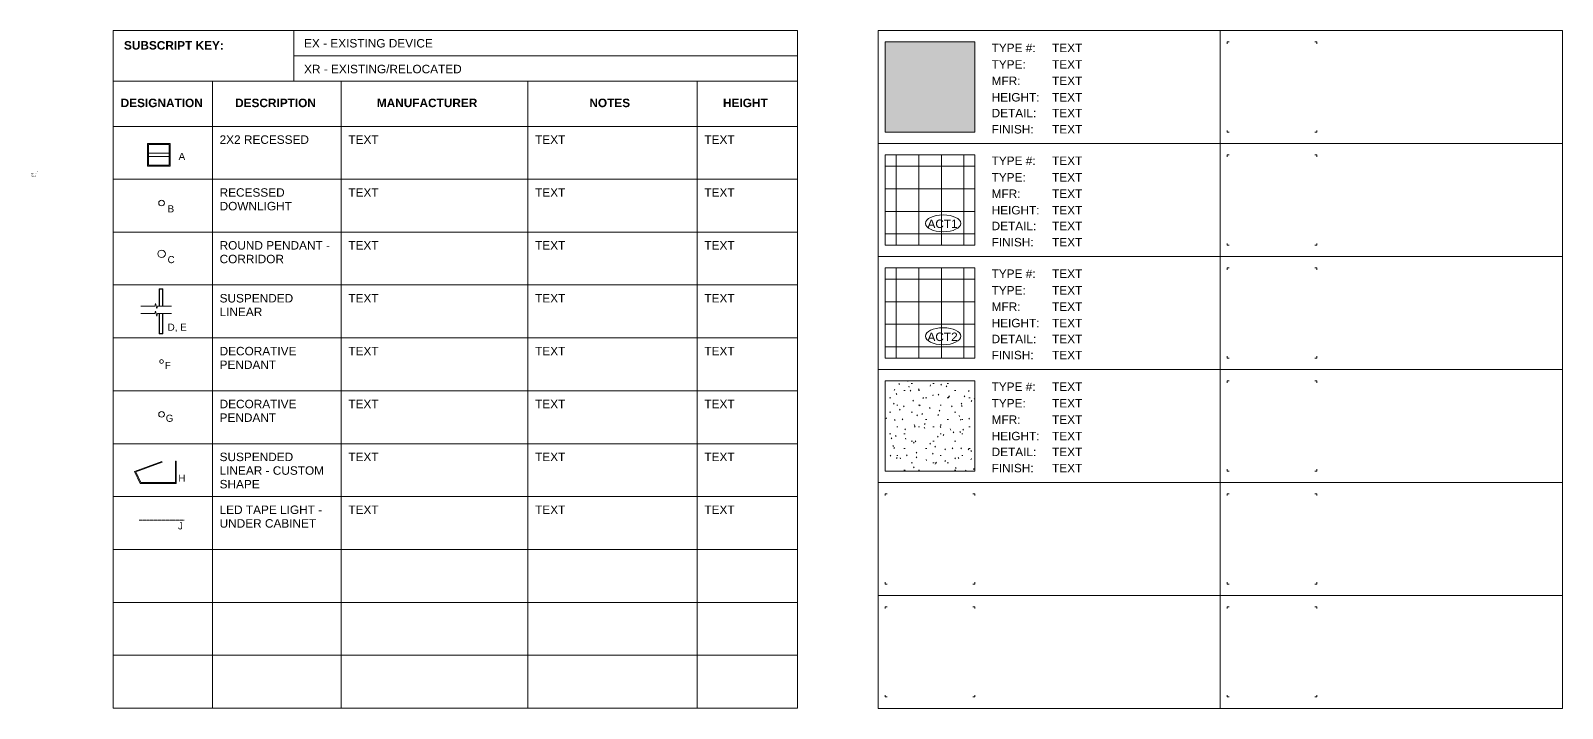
# Model space of a CAD drawing. Header units: inches. Extents: x -1101 to 2979, y -461 to 1753.
# Drawn here: x 1350 to 2979, y -461 to 260 of the extents above; entities that cross this region are included whole.
import ezdxf

# ---------------------------------------------------------------- set-up
doc = ezdxf.new("R2010")
doc.units = ezdxf.units.IN
doc.header["$MEASUREMENT"] = 0
doc.linetypes.add('Dash', pattern=[0.25, 0.125, -0.125])
for name, color, linetype, lineweight in [('A-ANNO-NOTE', 131, 'Continuous', 20), ('A-DETL-GENF', 92, 'Continuous', 9), ('A-DETL-MEDM', 33, 'Continuous', 20), ('A-DETL-THIN', 151, 'Continuous', 9), ('E-LITE-EQPM', 33, 'Continuous', 9), ('E-LITE-EQPM-HDLN', 30, 'Continuous', 9), ('G-ANNO-TEXT', 231, 'Continuous', 9)]:
    doc.layers.add(name, color=color, linetype=linetype, lineweight=lineweight)
doc.styles.add('Arial', font='arial.ttf', dxfattribs={"height": 7.5})
doc.styles.add('Arial_1', font='arial.ttf', dxfattribs={"height": 0.09375})
doc.styles.add('Arial_2', font='arial.ttf', dxfattribs={"height": 9})
doc.styles.add('Arial_B', font='arialbd.ttf', dxfattribs={"height": 9})

# ---------------------------------------------------------------- blocks, each defined once
blk = doc.blocks.new('Family - ___-365451-_A1004 - Light Fixture Schedule')
at = {"layer": 'E-LITE-EQPM', "lineweight": 20}
for start, end in [(0, 180), (180, 0)]:
    blk.add_arc((-14.3, 76.5), 3, start, end, dxfattribs=at)
blk = doc.blocks.new('Family - ___-369048-_A1004 - Light Fixture Schedule')
at = {"layer": 'E-LITE-EQPM', "lineweight": 20}
for p, q in [((-12.9, -14.6), (-16.9, -14.6)), ((-16.9, -14.6), (-16.9, -33)), ((-13.4, -15.1), (-16.4, -15.1)), ((-16.4, -15.1), (-16.4, -33)), ((-13.4, -33), (-13.4, -15.1)), ((-12.9, -33), (-12.9, -14.6)), ((-16.9, -41), (-16.9, -62.6)), ((-16.4, -41), (-16.4, -62.1)), ((-13.4, -62.1), (-13.4, -41)), ((-12.9, -62.6), (-12.9, -41)), ((-16.9, -62.6), (-12.9, -62.6)), ((-16.4, -62.1), (-13.4, -62.1))]:
    blk.add_line(p, q, dxfattribs=at)
blk = doc.blocks.new('Family - ___-1055193-_A1004 - Light Fixture Schedule')
at = {"layer": 'E-LITE-EQPM', "lineweight": 20}
for p, q in [((-29.1, 139.7), (-5.1, 139.7)), ((-29.1, 115.7), (-29.1, 139.7)), ((-29.1, 115.7), (-29.1, 139.7)), ((-29.1, 139.7), (-5.1, 139.7)), ((-28.1, 116.7), (-28.1, 138.7)), ((-28.1, 138.7), (-6.1, 138.7)), ((-6.1, 138.7), (-6.1, 116.7)), ((-5.1, 139.7), (-5.1, 115.7)), ((-5.1, 139.7), (-5.1, 115.7)), ((-5.1, 115.7), (-29.1, 115.7)), ((-5.1, 115.7), (-29.1, 115.7)), ((-6.1, 129.6), (-28.1, 129.6)), ((-6.1, 125.8), (-28.1, 125.8)), ((-6.1, 116.7), (-28.1, 116.7))]:
    blk.add_line(p, q, dxfattribs=at)
blk = doc.blocks.new('Family - ___-2834360-_A1004 - Light Fixture Schedule')
at = {"layer": 'E-LITE-EQPM', "lineweight": 20}
blk.add_circle((-14.3, 22.5), 4, dxfattribs=at)
blk = doc.blocks.new('Family - ___-2834422-_A1004 - Light Fixture Schedule')
at = {"layer": 'E-LITE-EQPM', "lineweight": 20}
blk.add_circle((-14.3, -91.9), 2, dxfattribs=at)
blk = doc.blocks.new('Family - ___-2834437-_A1004 - Light Fixture Schedule')
at = {"layer": 'E-LITE-EQPM', "lineweight": 20}
blk.add_circle((-14.3, -148.1), 3, dxfattribs=at)
blk = doc.blocks.new('Family - ___-2835818-_A1004 - Light Fixture Schedule')
at = {"layer": 'E-LITE-EQPM-HDLN', "linetype": 'Dash', "lineweight": 20}
for p, q in [((-38.3, -260.5), (-38.3, -260.7)), ((-38.3, -260.5), (9.7, -260.5)), ((9.7, -260.7), (9.7, -260.5)), ((-38.3, -260.7), (9.7, -260.7))]:
    blk.add_line(p, q, dxfattribs=at)
blk = doc.blocks.new('Double Break Line - Double Break Line-371848-_A1004 - Light Fixture Schedule')
at = {"layer": 'A-DETL-MEDM'}
for p, q in [((-20.8, -30.3), (-21.5, -33)), ((-19.3, -35.7), (-20.8, -30.3)), ((-32, -33), (-36.4, -33)), ((-32, -41), (-36.4, -41)), ((-21.5, -33), (-32, -33)), ((-32, -41), (-21.5, -41)), ((-21.5, -41), (-20.8, -38.3)), ((-20.8, -38.3), (-19.3, -43.7)), ((-18.5, -33), (-19.3, -35.7)), ((-19.3, -43.7), (-18.5, -41)), ((-8, -33), (-18.5, -33)), ((-18.5, -41), (-8, -41)), ((-8, -33), (-3.7, -33)), ((-8, -41), (-3.7, -41))]:
    blk.add_line(p, q, dxfattribs=at)
blk = doc.blocks.new('FORM Keynote Tag - Default w_arrow-62346-_A1004 - Reflected Ceiling Plan Keynotes')
at = {"layer": 'A-ANNO-NOTE'}
for p, q in [((41.3, 110.4), (41.3, 110.4)), ((41.3, 110.4), (41.4, 110.4)), ((41.3, 110.4), (41.3, 110.3)), ((41.3, 110.3), (41.4, 110.3)), ((41.4, 110.3), (41.5, 110.4)), ((41.5, 110.4), (41.4, 110.4))]:
    blk.add_line(p, q, dxfattribs=at)
blk = doc.blocks.new('FORM Finish Tag - Default w_arrow-62639-_A1004 - Reflected Ceiling Schedule')
at = {"layer": 'A-ANNO-NOTE'}
blk.add_ellipse((3.3, 54.9), major_axis=(-18.8, 0), ratio=0.478314, dxfattribs=at)

msp = doc.modelspace()

# ---------------------------------------------------------------- hatches: boundary and pattern name
at = {"layer": 'A-DETL-GENF'}
msp.add_hatch(color=255, dxfattribs=at).paths.add_polyline_path([(2353.9, 151.7), (2353.9, 247.7), (2258.7, 247.7), (2258.7, 151.7)], flags=0)
h = msp.add_hatch(dxfattribs=at)
h.set_pattern_fill('FP_29', color=250, style=0, pattern_type=2)
h.set_pattern_definition([(0, (2246.493, -76.363), (0, 24), []), (90, (2246.493, -76.363), (-24, 1e-15), [])])
h.paths.add_polyline_path([(2353.9, 31.6), (2353.9, 127.6), (2258.7, 127.6), (2258.7, 31.6)], flags=0)
h = msp.add_hatch(dxfattribs=at)
h.set_pattern_fill('FP_30', color=250, style=0, pattern_type=2)
h.set_pattern_definition([(0, (2246.493, -196.408), (0, 24), []), (90, (2246.493, -196.408), (-24, 1e-15), [])])
h.paths.add_polyline_path([(2353.9, -88.4), (2353.9, 7.6), (2258.7, 7.6), (2258.7, -88.4)], flags=0)
h = msp.add_hatch(dxfattribs=at)
h.set_pattern_fill('FP_26', color=250, style=0, pattern_type=2)
h.set_pattern_definition([(0, (2317.077, 0), (30.72, 7.68), [1.267, -21.773, 1.267, -21.773, -122.88]), (0, (2317.077, 0), (30.72, 7.68), [-46.08, 1.267, -44.813, 1.267, -21.773, -53.76]), (0, (2317.077, 0), (30.72, 7.68), [-115.2, 1.267, -14.093, 1.267, -37.133]), (120, (2328.597, 3.84), (-22.01108, 22.7643), [1.267, -21.773, 1.267, -21.773, -122.88]), (120, (2328.597, 3.84), (-22.01108, 22.7643), [-46.08, 1.267, -44.813, 1.267, -21.773, -53.76]), (120, (2328.597, 3.84), (-22.01108, 22.7643), [-115.2, 1.267, -14.093, 1.267, -37.133]), (240, (2332.437, 19.2), (-8.70892, -30.4443), [1.267, -21.773, 1.267, -21.773, -122.88]), (240, (2332.437, 19.2), (-8.70892, -30.4443), [-46.08, 1.267, -44.813, 1.267, -21.773, -53.76]), (240, (2332.437, 19.2), (-8.70892, -30.4443), [-115.2, 1.267, -14.093, 1.267, -37.133])])
h.paths.add_polyline_path([(2353.9, -208.5), (2353.9, -112.5), (2258.7, -112.5), (2258.7, -208.5)], flags=0)

# ---------------------------------------------------------------- linework, layer by layer
at = {"layer": 'A-DETL-MEDM'}
for p, q in [((2251.3, 259.7), (2978.8, 259.7)), ((2353.9, 247.7), (2258.7, 247.7)), ((2258.7, 247.7), (2258.7, 151.7)), ((2353.9, 151.7), (2353.9, 247.7)), ((1437.8, 206), (2165.4, 206)), ((1543.3, 206), (1543.3, -460)), ((1680.3, 206), (1680.3, -460.3)), ((1878.9, 206), (1878.9, -460.3)), ((2058.9, 206), (2058.9, -460.3)), ((1437.8, 158), (2165.4, 158)), ((2258.7, 151.7), (2353.9, 151.7)), ((2353.9, 127.6), (2258.7, 127.6)), ((2258.7, 127.6), (2258.7, 31.6)), ((2353.9, 31.6), (2353.9, 127.6)), ((2258.7, 31.6), (2353.9, 31.6)), ((2353.9, 7.6), (2258.7, 7.6)), ((2258.7, 7.6), (2258.7, -88.4)), ((2353.9, -88.4), (2353.9, 7.6)), ((2258.7, -88.4), (2353.9, -88.4)), ((2353.9, -112.5), (2258.7, -112.5)), ((2258.7, -112.5), (2258.7, -208.5)), ((2353.9, -208.5), (2353.9, -112.5)), ((2258.7, -208.5), (2353.9, -208.5))]:
    msp.add_line(p, q, dxfattribs=at)
at = {"layer": 'A-DETL-THIN'}
for p, q in [((1437.9, 259.7), (2165.4, 259.7)), ((1437.9, -460.3), (1437.9, 259.7)), ((1629.9, 206), (1629.9, 259.7)), ((2165.4, 259.7), (2165.4, -460.3)), ((2251.3, 259.7), (2978.8, 259.7)), ((2251.3, 259.7), (2978.8, 259.7)), ((2251.3, 259.7), (2978.8, 259.7)), ((2251.3, -406.6), (2251.3, 259.7)), ((2251.3, -460.6), (2251.3, 259.7)), ((2258.7, 247.7), (2260.7, 247.7)), ((2258.7, 247.7), (2258.7, 245.7)), ((2353.9, 247.7), (2351.9, 247.7)), ((2353.9, 247.7), (2353.9, 245.7)), ((2615.1, 259.7), (2615.1, -460.6)), ((2622.5, 247.7), (2624.5, 247.7)), ((2622.5, 247.7), (2622.5, 245.7)), ((2717.7, 247.7), (2715.7, 247.7)), ((2717.7, 247.7), (2717.7, 245.7)), ((2978.8, 259.7), (2978.8, -406.6)), ((2978.8, 259.7), (2978.8, -460.6)), ((1629.9, 232.8), (2165.4, 232.8)), ((2258.7, 151.7), (2258.7, 153.7)), ((2258.7, 151.7), (2260.7, 151.7)), ((2353.9, 151.7), (2351.9, 151.7)), ((2353.9, 151.7), (2353.9, 153.7)), ((2622.5, 151.7), (2622.5, 153.7)), ((2622.5, 151.7), (2624.5, 151.7)), ((2717.7, 151.7), (2715.7, 151.7)), ((2717.7, 151.7), (2717.7, 153.7)), ((2251.3, 139.7), (2978.8, 139.7)), ((2258.7, 127.6), (2260.7, 127.6)), ((2258.7, 127.6), (2258.7, 125.6)), ((2353.9, 127.6), (2351.9, 127.6)), ((2353.9, 127.6), (2353.9, 125.6)), ((2622.5, 127.6), (2624.5, 127.6)), ((2622.5, 127.6), (2622.5, 125.6)), ((2717.7, 127.6), (2715.7, 127.6)), ((2717.7, 127.6), (2717.7, 125.6)), ((1437.8, 101.8), (2165.4, 101.8)), ((1437.8, 45.6), (2165.4, 45.6)), ((2258.7, 31.6), (2258.7, 33.6)), ((2353.9, 31.6), (2353.9, 33.6)), ((2622.5, 31.6), (2622.5, 33.6)), ((2717.7, 31.6), (2717.7, 33.6)), ((2251.3, 19.6), (2978.8, 19.6)), ((2258.7, 31.6), (2260.7, 31.6)), ((2353.9, 31.6), (2351.9, 31.6)), ((2622.5, 31.6), (2624.5, 31.6)), ((2717.7, 31.6), (2715.7, 31.6)), ((2258.7, 7.6), (2260.7, 7.6)), ((2258.7, 7.6), (2258.7, 5.6)), ((2353.9, 7.6), (2351.9, 7.6)), ((2353.9, 7.6), (2353.9, 5.6)), ((2622.5, 7.6), (2624.5, 7.6)), ((2622.5, 7.6), (2622.5, 5.6)), ((2717.7, 7.6), (2715.7, 7.6)), ((2717.7, 7.6), (2717.7, 5.6)), ((1437.8, -10.6), (2165.4, -10.6)), ((1437.8, -66.9), (2165.4, -66.9)), ((2258.7, -88.4), (2258.7, -86.4)), ((2258.7, -88.4), (2260.7, -88.4)), ((2353.9, -88.4), (2351.9, -88.4)), ((2353.9, -88.4), (2353.9, -86.4)), ((2622.5, -88.4), (2622.5, -86.4)), ((2622.5, -88.4), (2624.5, -88.4)), ((2717.7, -88.4), (2715.7, -88.4)), ((2717.7, -88.4), (2717.7, -86.4)), ((2251.3, -100.4), (2978.8, -100.4)), ((2258.7, -112.5), (2260.7, -112.5)), ((2258.7, -112.5), (2258.7, -114.5)), ((2353.9, -112.5), (2351.9, -112.5)), ((2353.9, -112.5), (2353.9, -114.5)), ((2622.5, -112.5), (2624.5, -112.5)), ((2622.5, -112.5), (2622.5, -114.5)), ((2717.7, -112.5), (2715.7, -112.5)), ((2717.7, -112.5), (2717.7, -114.5)), ((1437.8, -123.1), (2165.4, -123.1)), ((1437.8, -179.3), (2165.4, -179.3)), ((1460.6, -208.8), (1489.7, -198.2)), ((1460.6, -208.8), (1466.6, -221.7)), ((1490.1, -199), (1461.8, -209.3)), ((1461.8, -209.3), (1467.1, -220.7)), ((1489.7, -198.2), (1490.1, -199)), ((1504, -220.7), (1504, -197.7)), ((1504, -197.7), (1504.8, -197.7)), ((1504.8, -221.7), (1504.8, -197.7)), ((2258.7, -208.5), (2258.7, -206.5)), ((2258.7, -208.5), (2260.7, -208.5)), ((2353.9, -208.5), (2351.9, -208.5)), ((2353.9, -208.5), (2353.9, -206.5)), ((2622.5, -208.5), (2622.5, -206.5)), ((2622.5, -208.5), (2624.5, -208.5)), ((2717.7, -208.5), (2715.7, -208.5)), ((2717.7, -208.5), (2717.7, -206.5)), ((1466.6, -221.7), (1504.8, -221.7)), ((1467.1, -220.7), (1504, -220.7)), ((2251.3, -220.5), (2978.8, -220.5)), ((1437.8, -235.5), (2165.4, -235.5)), ((2258.7, -232.5), (2260.7, -232.5)), ((2258.7, -232.5), (2258.7, -234.5)), ((2353.9, -232.5), (2351.9, -232.5)), ((2353.9, -232.5), (2353.9, -234.5)), ((2622.5, -232.5), (2624.5, -232.5)), ((2622.5, -232.5), (2622.5, -234.5)), ((2717.7, -232.5), (2715.7, -232.5)), ((2717.7, -232.5), (2717.7, -234.5)), ((1437.8, -291.7), (2165.4, -291.7)), ((2251.3, -340.5), (2978.8, -340.5)), ((2258.7, -328.5), (2258.7, -326.5)), ((2258.7, -328.5), (2260.7, -328.5)), ((2353.9, -328.5), (2351.9, -328.5)), ((2353.9, -328.5), (2353.9, -326.5)), ((2622.5, -328.5), (2622.5, -326.5)), ((2622.5, -328.5), (2624.5, -328.5)), ((2717.7, -328.5), (2715.7, -328.5)), ((2717.7, -328.5), (2717.7, -326.5)), ((1437.8, -347.9), (2165.4, -347.9)), ((2258.7, -352.5), (2260.7, -352.5)), ((2258.7, -352.5), (2258.7, -354.5)), ((2353.9, -352.5), (2351.9, -352.5)), ((2353.9, -352.5), (2353.9, -354.5)), ((2622.5, -352.5), (2624.5, -352.5)), ((2622.5, -352.5), (2622.5, -354.5)), ((2717.7, -352.5), (2715.7, -352.5)), ((2717.7, -352.5), (2717.7, -354.5)), ((1437.8, -404.1), (2165.4, -404.1)), ((2258.7, -448.5), (2258.7, -446.5)), ((2258.7, -448.5), (2260.7, -448.5)), ((2353.9, -448.5), (2351.9, -448.5)), ((2353.9, -448.5), (2353.9, -446.5)), ((2622.5, -448.5), (2622.5, -446.5)), ((2622.5, -448.5), (2624.5, -448.5)), ((2717.7, -448.5), (2715.7, -448.5)), ((2717.7, -448.5), (2717.7, -446.5)), ((2165.4, -460.3), (1437.9, -460.3)), ((2978.8, -460.6), (2251.3, -460.6))]:
    msp.add_line(p, q, dxfattribs=at)

# ---------------------------------------------------------------- block references
at = {"color": 10, "lineweight": 20}
for name in ['Family - ___-1055193-_A1004 - Light Fixture Schedule', 'Family - ___-365451-_A1004 - Light Fixture Schedule', 'Family - ___-2834360-_A1004 - Light Fixture Schedule', 'Family - ___-369048-_A1004 - Light Fixture Schedule', 'Family - ___-2834422-_A1004 - Light Fixture Schedule', 'Family - ___-2834437-_A1004 - Light Fixture Schedule', 'Family - ___-2835818-_A1004 - Light Fixture Schedule']:
    msp.add_blockref(name, (1503.6, 0), dxfattribs=at)
at = {"layer": 'A-ANNO-NOTE'}
for name, p in [('FORM Keynote Tag - Default w_arrow-62346-_A1004 - Reflected Ceiling Plan Keynotes', (1315.9, 0)), ('FORM Keynote Tag - Default w_arrow-62346-_A1004 - Reflected Ceiling Plan Keynotes', (1315.9, -0.4)), ('FORM Finish Tag - Default w_arrow-62639-_A1004 - Reflected Ceiling Schedule', (2317.1, 0)), ('FORM Finish Tag - Default w_arrow-62639-_A1004 - Reflected Ceiling Schedule', (2317.1, -120))]:
    msp.add_blockref(name, p, dxfattribs=at)
at = {"layer": 'A-DETL-GENF'}
msp.add_blockref('Double Break Line - Double Break Line-371848-_A1004 - Light Fixture Schedule', (1503.6, 0), dxfattribs=at)

# ---------------------------------------------------------------- texts
at = {"layer": 'A-ANNO-NOTE', "lineweight": 9, "attachment_point": 1}
for s, insert, char_height, width, style in [('1', (1357.2, 110.4), 0.0937, 0.0884, 'Arial_1'), ('2', (1357.2, 110), 0.0937, 0.0884, 'Arial_1'), ('ACT1', (2303.7, 58.9), 9, 39.39, 'Arial_2'), ('ACT2', (2303.7, -61.2), 9, 39.39, 'Arial_2')]:
    msp.add_mtext(s, dxfattribs=dict(at, insert=insert, char_height=char_height, width=width, style=style))
at = {"layer": 'G-ANNO-TEXT', "color": 7, "attachment_point": 1}
for s, insert, char_height, width, style in [('SUBSCRIPT KEY:', (1449.3, 248.6), 9, 130.29, 'Arial_B'), ('EX - EXISTING DEVICE', (1640.8, 250.8), 9, 166.65, 'Arial_2'), ('TYPE #:', (2371.9, 245.9), 9, 56.964, 'Arial_2'), ('TEXT', (2436.2, 245.9), 9, 39.087, 'Arial_2'), ('TYPE:', (2371.9, 228.3), 9, 44.238, 'Arial_2'), ('TEXT', (2436.2, 228.3), 9, 39.087, 'Arial_2'), ('XR - EXISTING/RELOCATED', (1640.8, 223.4), 9, 204.828, 'Arial_2'), ('MFR:', (2371.9, 210.9), 9, 37.875, 'Arial_2'), ('TEXT', (2436.2, 210.9), 9, 39.087, 'Arial_2'), ('DESIGNATION', (1445.8, 187.4), 9, 106.656, 'Arial_B'), ('DESCRIPTION', (1567.5, 187.4), 9, 105.444, 'Arial_B'), ('MANUFACTURER', (1718.2, 187.4), 9, 130.896, 'Arial_B'), ('NOTES', (1944.2, 187.4), 9, 53.631, 'Arial_B'), ('HEIGHT', (2086.3, 187.4), 9, 58.479, 'Arial_B'), ('HEIGHT:', (2371.9, 193.4), 9, 62.418, 'Arial_2'), ('TEXT', (2436.2, 193.4), 9, 39.087, 'Arial_2'), ('DETAIL:', (2371.9, 176.6), 9, 57.873, 'Arial_2'), ('TEXT', (2436.2, 176.6), 9, 39.087, 'Arial_2'), ('2X2 RECESSED', (1551, 148.4), 9, 116.352, 'Arial_2'), ('TEXT', (1687.9, 148.4), 9, 39.087, 'Arial_2'), ('TEXT', (1886.5, 148.4), 9, 39.087, 'Arial_2'), ('TEXT', (2066.5, 148.4), 9, 39.087, 'Arial_2'), ('FINISH:', (2371.9, 159.4), 9, 54.237, 'Arial_2'), ('TEXT', (2436.2, 159.4), 9, 39.087, 'Arial_2'), ('A', (1507.4, 129.8), 7.5, 8.787, 'Arial'), ('TYPE #:', (2371.9, 125.9), 9, 56.964, 'Arial_2'), ('TEXT', (2436.2, 125.9), 9, 39.087, 'Arial_2'), ('•', (1350.1, 108.3), 0.0937, 0.303, 'Arial_1'), ('•', (1350.1, 107.6), 0.0937, 0.303, 'Arial_1'), ('•', (1350.1, 107), 0.0937, 0.303, 'Arial_1'), ('•', (1350.1, 106.7), 0.0937, 0.303, 'Arial_1'), ('•', (1350.1, 106.2), 0.0937, 0.303, 'Arial_1'), ('•', (1350.1, 105.7), 0.0937, 0.303, 'Arial_1'), ('•', (1350.1, 105.1), 0.0937, 0.303, 'Arial_1'), ('•', (1350.1, 104.8), 0.0937, 0.303, 'Arial_1'), ('LIGHTS, FIXTURES, EXIT SIGNS AND OTHER CEILING ACCESSORIES ARE SHOWN FOR TYPE AND ', (1350.3, 108.3), 0.0937, 7.638, 'Arial_1'), ('LOCATION ONLY. SEE ENGINEERING DRAWINGS FOR LOCATION AND SPECIFICATION OF LIGHTING, ', (1350.3, 108.2), 0.0937, 7.872, 'Arial_1'), ('HVAC DIFFUSERS, EMERGENCY LIGHTING, EXIT LIGHTS, POWER REQUIREMENTS, CIRCUITING, ', (1350.3, 108), 0.0937, 7.54, 'Arial_1'), ('SWITCHING AND ALL OTHER ASSOCIATED INFORMATION.', (1350.3, 107.9), 0.0937, 4.536, 'Arial_1'), ('ALL DEVICES TO BE CENTERED ON HALLWAY OR OPENING U.O.N..  COORDINATE CEILING HEIGHTS ', (1350.3, 107.6), 0.0937, 7.891, 'Arial_1'), ('WITH ALL MECHANICAL EQUIPMENT/DUCTWORK AND NOTIFY ARCHITECT IMMEDIATELY OF ANY ', (1350.3, 107.4), 0.0937, 7.629, 'Arial_1'), ('CONFLICTS PRIOR TO INSTALLATION.', (1350.3, 107.3), 0.0937, 2.954, 'Arial_1'), ('ALL LIGHTING DIMENSIONS ARE TO CENTERLINE OF FIXTURE U.O.N.', (1350.3, 107), 0.0937, 5.378, 'Arial_1'), ('PROTECT LIGHT FIXTURES FROM DUST/DEBRIS DURING CONSTRUCTION. ALL LAMPS AND LENSES ', (1350.3, 106.7), 0.0937, 7.853, 'Arial_1'), ('SHALL BE CLEANED PRIOR TO OCCUPANCY.', (1350.3, 106.5), 0.0937, 3.51, 'Arial_1'), ('CONTRACTOR SHALL PROVIDE ALL LAMPS, BALLAST, TRIM KITS, HOUSING, HANGERS AND ', (1350.3, 106.2), 0.0937, 7.203, 'Arial_1'), ('REFLECTORS FOR A COMPLETE FIXTURE INSTALLATION.', (1350.3, 106), 0.0937, 4.501, 'Arial_1'), ('CONTRACTOR SHALL PROVIDE COORDINATED SPRINKLER SHOP DRAWINGS SHOWING LOCATION OF ', (1350.3, 105.7), 0.0937, 8.096, 'Arial_1'), ('ALL PROPOSED HEADS, BRANCHES, AND MAINS FOR REVIEW PRIOR TO INSTALLATION.  ALL ', (1350.3, 105.6), 0.0937, 7.338, 'Arial_1'), ('SPRINKLER HEADS LOCATED IN GWB CEILING ARE TO RECESSED HEADS (WHITE).', (1350.3, 105.4), 0.0937, 6.524, 'Arial_1'), ('ALL NEW ACT CEILINGS ARE TO BE TYPE 1, U.O.N.', (1350.3, 105.1), 0.0937, 3.942, 'Arial_1'), ('UNDER NO CIRCUMSTANCES IS THE GENERAL CONTRACTOR TO INSTALL EQUIPMENT, PLUMBING, OR ', (1350.3, 104.8), 0.0937, 8.118, 'Arial_1'), ('FURNISHING OF ANY KIND ABOVE A FINISHED GWB CEILING THAT REQUIRES ACCESS FOR ', (1350.3, 104.7), 0.0937, 7.206, 'Arial_1'), ('MAINTENANCE, INSPECTION, OR FOR CODE. IF IN THE EVENT THE EXISTING CONDITIONS OF THE ', (1350.3, 104.5), 0.0937, 7.723, 'Arial_1'), ('BUILDING REQUIRE THE EQUIPMENT TO BE ABOVE A GWB CEILING, THE GENERAL CONTRACTOR IS ', (1350.3, 104.4), 0.0937, 7.938, 'Arial_1'), ('TO NOTIFY THE ARCHITECT PRIOR TO INSTALLATION OF ANY KIND FOR THE ARCHITECTS APPROVAL. ', (1350.3, 104.2), 0.0937, 8.071, 'Arial_1'), ('UPON THE ARCHITECT', (1350.3, 104.1), 0.0937, 1.796, 'Arial_1'), ('A NYSTROM RH MODEL, RECESSED, CONCEALED FRAME ACCESS PANEL, PAINTED TO MATCH THE ', (1350.3, 103.9), 0.0937, 7.887, 'Arial_1'), ('CEILING.', (1350.3, 103.8), 0.0937, 0.682, 'Arial_1'), ('’', (1351.8, 104.1), 0.0937, 0.0347, 'Arial_1'), ('S APPROVAL OF A GWB CEILING ACCESS PANEL, THE ACCESS PANEL IS TO BE ', (1351.8, 104.1), 0.0937, 6.287, 'Arial_1'), ('TEXT', (1357.5, 110.4), 0.0937, 0.407, 'Arial_1'), ('TEXT', (1357.5, 110), 0.0937, 0.407, 'Arial_1'), ('TYPE:', (2371.9, 108.3), 9, 44.238, 'Arial_2'), ('TEXT', (2436.2, 108.3), 9, 39.087, 'Arial_2'), ('RECESSED ', (1551, 92.2), 9, 89.385, 'Arial_2'), ('TEXT', (1687.9, 92.2), 9, 39.087, 'Arial_2'), ('TEXT', (1886.5, 92.2), 9, 39.087, 'Arial_2'), ('TEXT', (2066.5, 92.2), 9, 39.087, 'Arial_2'), ('MFR:', (2371.9, 90.9), 9, 37.875, 'Arial_2'), ('TEXT', (2436.2, 90.9), 9, 39.087, 'Arial_2'), ('B', (1495.7, 74.1), 7.5, 8.787, 'Arial'), ('DOWNLIGHT', (1551, 77.7), 9, 94.839, 'Arial_2'), ('HEIGHT:', (2371.9, 73.4), 9, 62.418, 'Arial_2'), ('TEXT', (2436.2, 73.4), 9, 39.087, 'Arial_2'), ('DETAIL:', (2371.9, 56.6), 9, 57.873, 'Arial_2'), ('TEXT', (2436.2, 56.6), 9, 39.087, 'Arial_2'), ('ROUND PENDANT - ', (1551, 36), 9, 146.046, 'Arial_2'), ('TEXT', (1687.9, 36), 9, 39.087, 'Arial_2'), ('TEXT', (1886.5, 36), 9, 39.087, 'Arial_2'), ('TEXT', (2066.5, 36), 9, 39.087, 'Arial_2'), ('FINISH:', (2371.9, 39.4), 9, 54.237, 'Arial_2'), ('TEXT', (2436.2, 39.4), 9, 39.087, 'Arial_2'), ('C', (1495.7, 20.1), 7.5, 9.393, 'Arial'), ('CORRIDOR', (1551, 21.5), 9, 84.234, 'Arial_2'), ('TYPE #:', (2371.9, 5.9), 9, 56.964, 'Arial_2'), ('TEXT', (2436.2, 5.9), 9, 39.087, 'Arial_2'), ('TYPE:', (2371.9, -11.8), 9, 44.238, 'Arial_2'), ('TEXT', (2436.2, -11.8), 9, 39.087, 'Arial_2'), ('SUSPENDED ', (1551, -20.2), 9, 100.596, 'Arial_2'), ('TEXT', (1687.9, -20.2), 9, 39.087, 'Arial_2'), ('TEXT', (1886.5, -20.2), 9, 39.087, 'Arial_2'), ('TEXT', (2066.5, -20.2), 9, 39.087, 'Arial_2'), ('MFR:', (2371.9, -29.1), 9, 37.875, 'Arial_2'), ('TEXT', (2436.2, -29.1), 9, 39.087, 'Arial_2'), ('LINEAR', (1551, -34.7), 9, 55.449, 'Arial_2'), ('HEIGHT:', (2371.9, -46.6), 9, 62.418, 'Arial_2'), ('TEXT', (2436.2, -46.6), 9, 39.087, 'Arial_2'), ('D, E', (1495.7, -51.7), 7.5, 25.452, 'Arial'), ('DETAIL:', (2371.9, -63.5), 9, 57.873, 'Arial_2'), ('TEXT', (2436.2, -63.5), 9, 39.087, 'Arial_2'), ('DECORATIVE ', (1551, -76.4), 9, 104.535, 'Arial_2'), ('TEXT', (1687.9, -76.4), 9, 39.087, 'Arial_2'), ('TEXT', (1886.5, -76.4), 9, 39.087, 'Arial_2'), ('TEXT', (2066.5, -76.4), 9, 39.087, 'Arial_2'), ('FINISH:', (2371.9, -80.6), 9, 54.237, 'Arial_2'), ('TEXT', (2436.2, -80.6), 9, 39.087, 'Arial_2'), ('F', (1492.7, -92.3), 7.5, 7.878, 'Arial'), ('PENDANT', (1551, -90.9), 9, 73.932, 'Arial_2'), ('TYPE #:', (2371.9, -114.2), 9, 56.964, 'Arial_2'), ('TEXT', (2436.2, -114.2), 9, 39.087, 'Arial_2'), ('DECORATIVE ', (1551, -132.6), 9, 104.535, 'Arial_2'), ('TEXT', (1687.9, -132.6), 9, 39.087, 'Arial_2'), ('TEXT', (1886.5, -132.6), 9, 39.087, 'Arial_2'), ('TEXT', (2066.5, -132.6), 9, 39.087, 'Arial_2'), ('TYPE:', (2371.9, -131.8), 9, 44.238, 'Arial_2'), ('TEXT', (2436.2, -131.8), 9, 39.087, 'Arial_2'), ('G', (1493.7, -148.5), 7.5, 9.999, 'Arial'), ('PENDANT', (1551, -147.1), 9, 73.932, 'Arial_2'), ('MFR:', (2371.9, -149.2), 9, 37.875, 'Arial_2'), ('TEXT', (2436.2, -149.2), 9, 39.087, 'Arial_2'), ('HEIGHT:', (2371.9, -166.7), 9, 62.418, 'Arial_2'), ('TEXT', (2436.2, -166.7), 9, 39.087, 'Arial_2'), ('SUSPENDED ', (1551, -188.8), 9, 100.596, 'Arial_2'), ('TEXT', (1687.9, -188.8), 9, 39.087, 'Arial_2'), ('TEXT', (1886.5, -188.8), 9, 39.087, 'Arial_2'), ('TEXT', (2066.5, -188.8), 9, 39.087, 'Arial_2'), ('DETAIL:', (2371.9, -183.5), 9, 57.873, 'Arial_2'), ('TEXT', (2436.2, -183.5), 9, 39.087, 'Arial_2'), ('LINEAR - CUSTOM ', (1551, -203.3), 9, 140.592, 'Arial_2'), ('FINISH:', (2371.9, -200.7), 9, 54.237, 'Arial_2'), ('TEXT', (2436.2, -200.7), 9, 39.087, 'Arial_2'), ('H', (1507.2, -212.2), 7.5, 9.393, 'Arial'), ('SHAPE', (1551, -217.8), 9, 52.419, 'Arial_2'), ('UNDER CABINET', (1551, -259.5), 9, 126.048, 'Arial_2'), ('LED TAPE LIGHT - ', (1551, -245), 9, 137.562, 'Arial_2'), ('TEXT', (1687.9, -245), 9, 39.087, 'Arial_2'), ('TEXT', (1886.5, -245), 9, 39.087, 'Arial_2'), ('TEXT', (2066.5, -245), 9, 39.087, 'Arial_2'), ('J', (1506.7, -262.9), 7.5, 6.666, 'Arial')]:
    msp.add_mtext(s, dxfattribs=dict(at, insert=insert, char_height=char_height, width=width, style=style))

doc.saveas('drawing.dxf')
